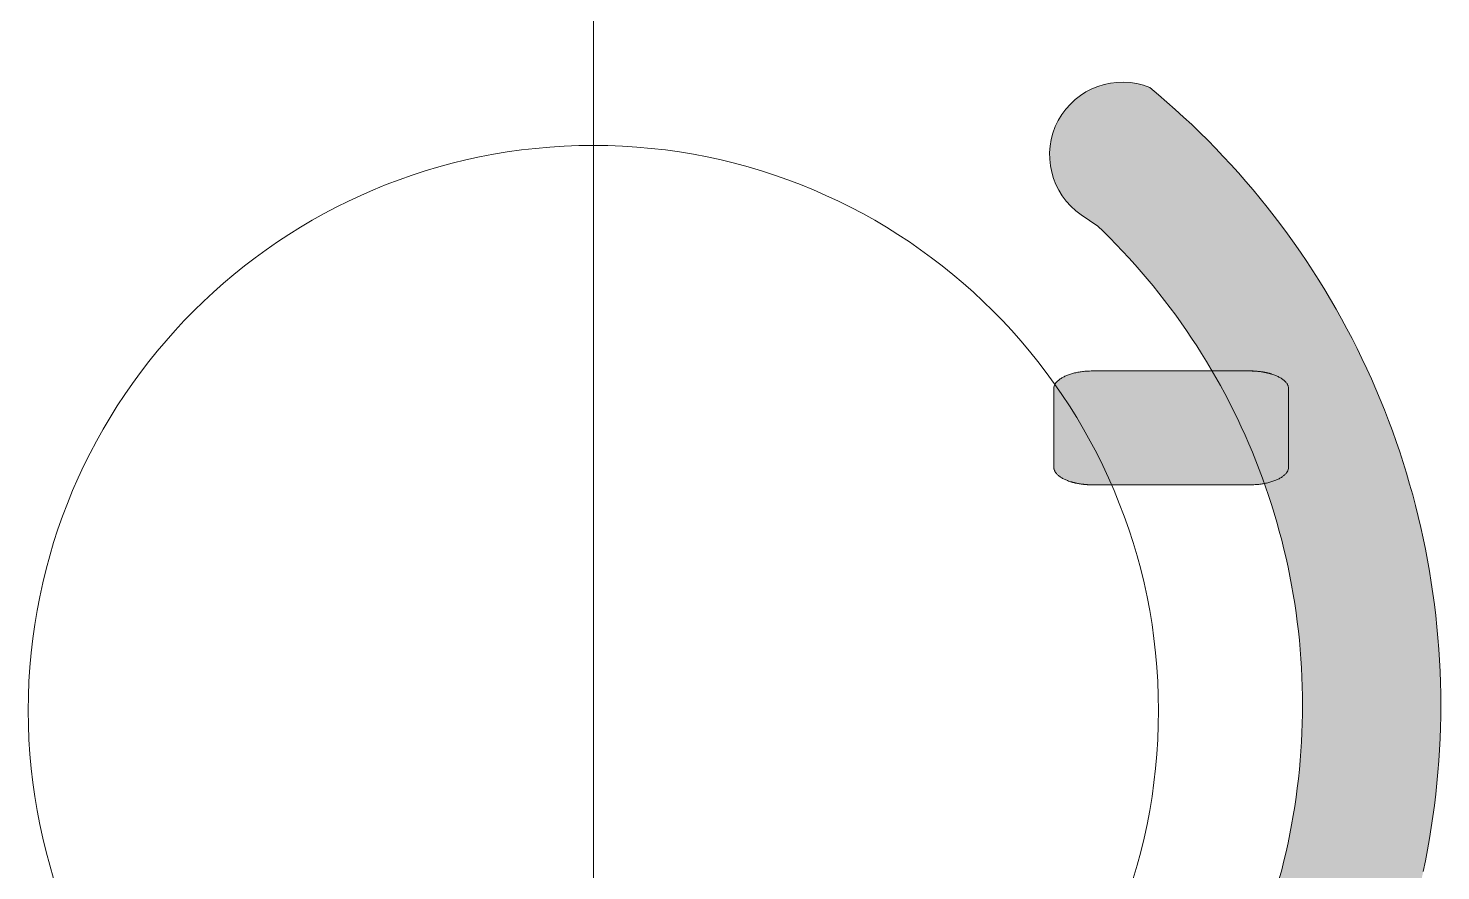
# Model space of a CAD drawing. Header units: metres. Extents: x 512 to 829, y -209 to 245.
# Drawn here: x 726.929 to 727.44, y -77.332 to -77.028 of the extents above; entities that cross this region are included whole.
import ezdxf

# ---------------------------------------------------------------- set-up
doc = ezdxf.new("R2010")
doc.units = ezdxf.units.M
doc.header["$LTSCALE"] = 0.508
doc.layers.add('None', color=7, linetype='Continuous', lineweight=5)

msp = doc.modelspace()

# ---------------------------------------------------------------- hatches: boundary and pattern name
at = {"layer": 'None', "linetype": 'Continuous', "lineweight": 0}
h = msp.add_hatch(color=253, dxfattribs=at)
edge = h.paths.add_edge_path()
edge.add_arc((727.3245898182173, -77.07331993848254), 0.0263100125701542, 151.7176080550718, 235.6582726372454, ccw=False)
edge.add_arc((727.3245866397265, -77.07332192253193), 0.02630815379662773, 67.76075311907522, 151.7105229499708, ccw=False)
edge.add_line((727.3345436158066, -77.04897079147963), (727.3376486158066, -77.05157179147963))
edge.add_line((727.3376486158066, -77.05157179147966), (727.3407176158066, -77.05421579147966))
edge.add_line((727.3407176158066, -77.05421579147969), (727.3437466158066, -77.05690079147969))
edge.add_line((727.3437466158067, -77.05690079147973), (727.3467326158067, -77.05962279147974))
edge.add_line((727.3467326158067, -77.05962279147968), (727.3496896158067, -77.06239279147968))
edge.add_line((727.3496896158067, -77.06239279147962), (727.3526066158067, -77.06520579147963))
edge.add_line((727.3526066158066, -77.06520579147968), (727.3554786158066, -77.06805279147969))
edge.add_line((727.3554786158066, -77.06805279147966), (727.3583156158066, -77.07094479147966))
edge.add_line((727.3583156158066, -77.07094479147963), (727.3611086158066, -77.07387379147963))
edge.add_line((727.3611086158066, -77.07387379147963), (727.3638566158066, -77.07683579147962))
edge.add_line((727.3638566158066, -77.07683579147965), (727.3665706158066, -77.07984479147966))
edge.add_line((727.3665706158067, -77.07984479147967), (727.3692426158067, -77.08289279147967))
edge.add_line((727.3692426158067, -77.08289279147971), (727.3718656158067, -77.0859687914797))
edge.add_line((727.3718656158067, -77.08596879147967), (727.3744476158066, -77.08908579147968))
edge.add_line((727.3744476158067, -77.08908579147965), (727.3769886158067, -77.09224079147967))
edge.add_line((727.3769886158067, -77.09224079147964), (727.3794856158066, -77.09543279147964))
edge.add_line((727.3794856158066, -77.09543279147965), (727.3819306158066, -77.09864979147966))
edge.add_line((727.3819306158067, -77.09864979147972), (727.3843366158067, -77.1019067914797))
edge.add_line((727.3843366158067, -77.10190679147968), (727.3866976158066, -77.10520079147969))
edge.add_line((727.3866976158067, -77.10520079147966), (727.3890126158067, -77.10852579147965))
edge.add_line((727.3890126158067, -77.10852579147968), (727.3912776158066, -77.11188179147968))
edge.add_line((727.3912776158066, -77.11188179147973), (727.3934946158066, -77.11526479147973))
edge.add_line((727.3934946158066, -77.11526479147972), (727.3956656158066, -77.1186807914797))
edge.add_line((727.3956656158067, -77.11868079147973), (727.3977866158067, -77.12212179147974))
edge.add_line((727.3977866158067, -77.12212179147969), (727.3998656158067, -77.12560479147967))
edge.add_line((727.3998656158067, -77.12560479147965), (727.4018896158067, -77.12910679147966))
edge.add_line((727.4018896158067, -77.12910679147967), (727.4038686158067, -77.13264079147967))
edge.add_line((727.4038686158067, -77.13264079147973), (727.4057976158067, -77.13620679147974))
edge.add_line((727.4057976158067, -77.13620679147971), (727.4076716158067, -77.1397867914797))
edge.add_line((727.4076716158066, -77.13978679147965), (727.4094966158067, -77.14339479147966))
edge.add_line((727.4094966158067, -77.14339479147964), (727.4112756158066, -77.14703679147962))
edge.add_line((727.4112756158066, -77.14703679147965), (727.4130016158066, -77.15070179147966))
edge.add_line((727.4130016158067, -77.15070179147972), (727.4146756158067, -77.15438579147973))
edge.add_line((727.4146756158067, -77.15438579147974), (727.4162956158067, -77.15809179147973))
edge.add_line((727.4162956158067, -77.1580917914797), (727.4178656158067, -77.1618197914797))
edge.add_line((727.4178656158067, -77.16181979147973), (727.4193876158067, -77.16558179147972))
edge.add_line((727.4193876158067, -77.16558179147967), (727.4208526158067, -77.16935679147966))
edge.add_line((727.4208526158067, -77.16935679147969), (727.4222636158066, -77.1731457914797))
edge.add_line((727.4222636158066, -77.17314579147967), (727.4236246158066, -77.17696279147967))
edge.add_line((727.4236246158067, -77.1769627914797), (727.4249316158067, -77.18079679147971))
edge.add_line((727.4249316158067, -77.18079679147968), (727.4261806158067, -77.18463979147967))
edge.add_line((727.4261806158066, -77.18463979147964), (727.4273816158067, -77.18851079147966))
edge.add_line((727.4273816158067, -77.18851079147964), (727.4285246158066, -77.19239479147964))
edge.add_line((727.4285246158066, -77.19239479147973), (727.4296146158066, -77.19629079147974))
edge.add_line((727.4296146158067, -77.19629079147967), (727.4306506158067, -77.20020979147967))
edge.add_line((727.4306506158067, -77.20020979147967), (727.4316296158067, -77.20413079147967))
edge.add_line((727.4316296158066, -77.20413079147966), (727.4325546158067, -77.20806979147966))
edge.add_line((727.4325546158067, -77.20806979147972), (727.4334266158066, -77.21202879147972))
edge.add_line((727.4334266158066, -77.21202879147972), (727.4342396158066, -77.2159877914797))
edge.add_line((727.4342396158066, -77.21598779147973), (727.4349996158066, -77.21996379147974))
edge.add_line((727.4349996158066, -77.2199637914797), (727.4357046158067, -77.22395779147969))
edge.add_line((727.4357046158067, -77.22395779147973), (727.4363516158066, -77.22794979147974))
edge.add_line((727.4363516158066, -77.22794979147966), (727.4369446158066, -77.23195679147966))
edge.add_line((727.4369446158066, -77.23195679147966), (727.4374796158066, -77.23596679147967))
edge.add_line((727.4374796158066, -77.23596679147965), (727.4379606158067, -77.23999079147964))
edge.add_line((727.4379606158067, -77.23999079147973), (727.4383836158066, -77.24401979147973))
edge.add_line((727.4383836158066, -77.24401979147967), (727.4387516158066, -77.24804879147968))
edge.add_line((727.4387516158067, -77.24804879147973), (727.4390616158067, -77.25208179147972))
edge.add_line((727.4390616158066, -77.25208179147967), (727.4393166158067, -77.25612679147966))
edge.add_line((727.4393166158067, -77.25612679147969), (727.4395136158066, -77.2601737914797))
edge.add_line((727.4395136158066, -77.2601737914797), (727.4396546158066, -77.26420779147969))
edge.add_line((727.4396546158067, -77.26420779147975), (727.4397406158067, -77.26825779147975))
edge.add_line((727.4397406158067, -77.26825779147964), (727.4397686158068, -77.27230879147963))
edge.add_line((727.4397686158067, -77.27230879147965), (727.4397406158066, -77.27635979147965))
edge.add_line((727.4397406158067, -77.27635979147965), (727.4396546158067, -77.28040879147964))
edge.add_line((727.4396546158067, -77.28040879147966), (727.4395136158067, -77.28444379147966))
edge.add_line((727.4395136158066, -77.2844437914797), (727.4393166158067, -77.28849079147969))
edge.add_line((727.4393166158067, -77.28849079147972), (727.4390616158066, -77.29253379147973))
edge.add_line((727.4390616158066, -77.29253379147974), (727.4387516158066, -77.29656879147974))
edge.add_line((727.4387516158067, -77.29656879147967), (727.4383836158067, -77.30059779147967))
edge.add_line((727.4383836158066, -77.30059779147973), (727.4379606158067, -77.30462379147973))
edge.add_line((727.4379606158067, -77.30462379147968), (727.4374806158066, -77.30864979147968))
edge.add_line((727.4374806158066, -77.30864979147964), (727.4369436158066, -77.31266379147965))
edge.add_line((727.4369436158066, -77.31266379147974), (727.4363526158066, -77.31665879147974))
edge.add_line((727.4363526158066, -77.31665879147965), (727.4357056158067, -77.32065579147965))
edge.add_line((727.4357056158067, -77.32065579147968), (727.4349996158066, -77.32465279147968))
edge.add_line((727.4349996158066, -77.3246527914797), (727.4342396158066, -77.32862979147973))
edge.add_line((727.4342396158066, -77.32862979147967), (727.4334256158066, -77.33258979147966))
edge.add_line((727.4334256158066, -77.33258979147968), (727.4325566158067, -77.33653879147968))
edge.add_line((727.4325566158067, -77.33653879147971), (727.4316306158066, -77.34048679147969))
edge.add_line((727.4316306158066, -77.34048679147963), (727.4306486158066, -77.34441579147963))
edge.add_line((727.4306486158067, -77.34441579147972), (727.4296146158067, -77.34832579147972))
edge.add_line((727.4296146158067, -77.34832579147974), (727.4285246158067, -77.35222179147974))
edge.add_line((727.4285246158066, -77.35222179147968), (727.4273816158067, -77.35610579147968))
edge.add_line((727.4273816158067, -77.35610579147965), (727.4261806158066, -77.35997679147965))
edge.add_line((727.4261806158066, -77.35997679147965), (727.4249316158066, -77.36381979147964))
edge.add_line((727.4249316158067, -77.36381979147973), (727.4236246158067, -77.36765379147974))
edge.add_line((727.4236246158067, -77.36765379147971), (727.4222656158067, -77.37146679147972))
edge.add_line((727.4222656158066, -77.37146679147975), (727.4208536158067, -77.37525979147973))
edge.add_line((727.4208536158067, -77.37525979147972), (727.4193856158066, -77.37903979147973))
edge.add_line((727.4193856158066, -77.37903979147973), (727.4178686158066, -77.38278879147974))
edge.add_line((727.4178686158067, -77.3827887914797), (727.4163006158067, -77.3865147914797))
edge.add_line((727.4163006158067, -77.38651479147973), (727.4146776158067, -77.39022679147973))
edge.add_line((727.4146776158067, -77.39022679147968), (727.4130036158067, -77.39391079147967))
edge.add_line((727.4130036158067, -77.3939107914797), (727.4112776158067, -77.39757579147971))
edge.add_line((727.4112776158066, -77.39757579147965), (727.4094976158066, -77.40121879147965))
edge.add_line((727.4094976158067, -77.40121879147966), (727.4076756158067, -77.40482279147967))
edge.add_line((727.4076756158066, -77.40482279147966), (727.4057956158066, -77.40841479147966))
edge.add_line((727.4057956158067, -77.40841479147969), (727.4038636158067, -77.41198279147969))
edge.add_line((727.4038636158067, -77.41198279147966), (727.4018896158067, -77.41550879147965))
edge.add_line((727.4018896158067, -77.41550879147974), (727.3998686158067, -77.41900479147975))
edge.add_line((727.3998686158067, -77.41900479147967), (727.3977906158067, -77.42248779147965))
edge.add_line((727.3977906158067, -77.42248779147974), (727.3956666158067, -77.42593479147973))
edge.add_line((727.3956666158067, -77.42593479147968), (727.3934956158067, -77.42935079147968))
edge.add_line((727.3934956158066, -77.42935079147969), (727.3912756158066, -77.4327387914797))
edge.add_line((727.3912756158066, -77.43273879147966), (727.3890096158067, -77.43609379147966))
edge.add_line((727.3890096158067, -77.43609379147972), (727.3866986158067, -77.43941279147973))
edge.add_line((727.3866986158067, -77.43941279147964), (727.3843416158068, -77.44270179147964))
edge.add_line((727.3843416158066, -77.44270179147964), (727.3819366158067, -77.44595879147965))
edge.add_line((727.3819366158067, -77.44595879147971), (727.3794886158067, -77.44917979147971))
edge.add_line((727.3794886158066, -77.44917979147965), (727.3769886158066, -77.45237579147965))
edge.add_line((727.3769886158067, -77.45237579147965), (727.3744516158067, -77.45552479147965))
edge.add_line((727.3744516158067, -77.45552479147966), (727.3718726158068, -77.45863879147966))
edge.add_line((727.3718726158066, -77.45863879147964), (727.3692426158067, -77.46172379147964))
edge.add_line((727.3692426158067, -77.4617237914797), (727.3665746158067, -77.46476679147969))
edge.add_line((727.3665746158067, -77.46476679147963), (727.3638636158067, -77.46777179147963))
edge.add_line((727.3638636158066, -77.46777179147966), (727.3611106158066, -77.47073979147966))
edge.add_line((727.3611106158066, -77.47073979147967), (727.3583166158066, -77.47366979147968))
edge.add_line((727.3583166158066, -77.47366979147967), (727.3554796158066, -77.47656179147965))
edge.add_line((727.3554796158066, -77.47656179147964), (727.3526076158066, -77.47940879147964))
edge.add_line((727.3526076158066, -77.47940879147973), (727.3496906158066, -77.48222179147973))
edge.add_line((727.3496906158067, -77.48222179147967), (727.3467336158067, -77.48499179147967))
edge.add_line((727.3467336158067, -77.48499179147973), (727.3437516158067, -77.48771079147973))
edge.add_line((727.3437516158067, -77.48771079147969), (727.3407196158067, -77.49039879147968))
edge.add_line((727.3407196158066, -77.49039879147972), (727.3376476158066, -77.49304479147972))
edge.add_line((727.3376476158066, -77.49304479147975), (727.3345496158066, -77.49563979147975))
edge.add_arc((727.3245922515816, -77.47128974235284), 0.02630729926823622, -151.71219724950163, -67.75907881953901, ccw=False)
edge.add_arc((727.3245924662817, -77.47128982811046), 0.02630744768851981, 124.33670262321169, 208.2874166844701, ccw=False)
edge.add_line((727.3097536158067, -77.4495667914797), (727.3157246158067, -77.44618479147971))
edge.add_line((727.3157246158066, -77.44618479147971), (727.3150106158066, -77.44619679147971))
edge.add_line((727.3150106158066, -77.44619679147968), (727.3152436158066, -77.44597879147966))
edge.add_line((727.3152436158067, -77.44597879147966), (727.3176516158067, -77.44365679147967))
edge.add_line((727.3176516158067, -77.44365679147973), (727.3200306158067, -77.44129779147973))
edge.add_line((727.3200306158067, -77.44129779147966), (727.3223756158067, -77.43890779147966))
edge.add_line((727.3223756158067, -77.43890779147966), (727.3246876158066, -77.43648379147967))
edge.add_line((727.3246876158066, -77.43648379147965), (727.3269706158067, -77.43402279147965))
edge.add_line((727.3269706158067, -77.43402279147972), (727.3292126158067, -77.43153779147971))
edge.add_line((727.3292126158067, -77.43153779147974), (727.3314176158067, -77.42902179147974))
edge.add_line((727.3314176158067, -77.42902179147973), (727.3335916158067, -77.42647179147973))
edge.add_line((727.3335916158067, -77.42647179147968), (727.3357276158066, -77.42389279147969))
edge.add_line((727.3357276158067, -77.42389279147972), (727.3378276158068, -77.42128679147972))
edge.add_line((727.3378276158066, -77.4212867914797), (727.3398916158067, -77.41864779147971))
edge.add_line((727.3398916158067, -77.41864779147966), (727.3419196158067, -77.41597979147966))
edge.add_line((727.3419196158067, -77.41597979147969), (727.3439076158066, -77.41328779147969))
edge.add_line((727.3439076158066, -77.41328779147966), (727.3458596158066, -77.41056379147966))
edge.add_line((727.3458596158067, -77.41056379147972), (727.3477736158068, -77.40781379147973))
edge.add_line((727.3477736158067, -77.40781379147973), (727.3496456158067, -77.40504279147972))
edge.add_line((727.3496456158067, -77.40504279147967), (727.3514836158067, -77.40223779147968))
edge.add_line((727.3514836158066, -77.4022377914797), (727.3532816158066, -77.39940879147971))
edge.add_line((727.3532816158066, -77.39940879147969), (727.3550356158066, -77.39656279147968))
edge.add_line((727.3550356158066, -77.39656279147971), (727.3567536158066, -77.39368279147972))
edge.add_line((727.3567536158066, -77.3936827914797), (727.3584296158066, -77.3907827914797))
edge.add_line((727.3584296158067, -77.39078279147964), (727.3600636158067, -77.38786479147963))
edge.add_line((727.3600636158067, -77.38786479147973), (727.3616596158066, -77.38491679147974))
edge.add_line((727.3616596158067, -77.38491679147967), (727.3632126158068, -77.38194979147966))
edge.add_line((727.3632126158067, -77.38194979147966), (727.3647226158066, -77.37896379147965))
edge.add_line((727.3647226158066, -77.37896379147969), (727.3661956158066, -77.3759477914797))
edge.add_line((727.3661956158066, -77.37594779147969), (727.3676236158067, -77.37291579147968))
edge.add_line((727.3676236158067, -77.37291579147973), (727.3690086158067, -77.36986779147973))
edge.add_line((727.3690086158067, -77.36986779147969), (727.3703496158067, -77.36680179147969))
edge.add_line((727.3703496158066, -77.3668017914797), (727.3716486158066, -77.3637137914797))
edge.add_line((727.3716486158066, -77.36371379147965), (727.3729046158066, -77.36061079147967))
edge.add_line((727.3729046158066, -77.36061079147964), (727.3741176158067, -77.35748679147963))
edge.add_line((727.3741176158067, -77.35748679147969), (727.3752846158067, -77.35435079147969))
edge.add_line((727.3752846158067, -77.35435079147965), (727.3764106158067, -77.35119279147965))
edge.add_line((727.3764106158067, -77.35119279147966), (727.3774906158067, -77.34802479147966))
edge.add_line((727.3774906158067, -77.3480247914797), (727.3785256158067, -77.34484079147971))
edge.add_line((727.3785256158067, -77.34484079147967), (727.3795186158067, -77.34163879147967))
edge.add_line((727.3795186158067, -77.34163879147968), (727.3804636158067, -77.33842779147969))
edge.add_line((727.3804636158067, -77.33842779147972), (727.3813676158067, -77.33519779147971))
edge.add_line((727.3813676158067, -77.33519779147969), (727.3822236158067, -77.33196179147969))
edge.add_line((727.3822236158067, -77.33196179147967), (727.3830346158067, -77.32871579147968))
edge.add_line((727.3830346158067, -77.32871579147968), (727.3837986158067, -77.32545679147967))
edge.add_line((727.3837986158067, -77.32545679147972), (727.3845196158067, -77.32218279147973))
edge.add_line((727.3845196158067, -77.32218279147969), (727.3851936158067, -77.31890279147967))
edge.add_line((727.3851936158067, -77.31890279147967), (727.3858226158067, -77.31561179147968))
edge.add_line((727.3858226158067, -77.31561179147968), (727.3864056158067, -77.31231179147969))
edge.add_line((727.3864056158067, -77.31231179147971), (727.3869406158067, -77.30900479147974))
edge.add_line((727.3869406158067, -77.30900479147965), (727.3874316158067, -77.30568979147965))
edge.add_line((727.3874316158067, -77.30568979147972), (727.3878746158067, -77.30237479147972))
edge.add_line((727.3878746158067, -77.30237479147968), (727.3882706158067, -77.29905179147968))
edge.add_line((727.3882706158067, -77.29905179147966), (727.3886216158068, -77.29571079147965))
edge.add_line((727.3886216158066, -77.29571079147968), (727.3889266158067, -77.29237979147969))
edge.add_line((727.3889266158067, -77.29237979147968), (727.3891826158067, -77.28904479147967))
edge.add_line((727.3891826158067, -77.28904479147968), (727.3893936158067, -77.28570179147968))
edge.add_line((727.3893936158066, -77.28570179147971), (727.3895556158067, -77.28235479147972))
edge.add_line((727.3895556158067, -77.28235479147975), (727.3896736158067, -77.27900479147976))
edge.add_line((727.3896736158067, -77.27900479147968), (727.3897446158068, -77.27565579147968))
edge.add_line((727.3897446158066, -77.27565579147972), (727.3897676158067, -77.27230879147972))
edge.add_line((727.3897676158067, -77.27230879147965), (727.3897446158066, -77.26896179147965))
edge.add_line((727.3897446158066, -77.26896179147968), (727.3896736158066, -77.26561179147967))
edge.add_line((727.3896736158067, -77.26561179147973), (727.3895556158067, -77.26226279147973))
edge.add_line((727.3895556158067, -77.26226279147966), (727.3893936158066, -77.25891579147967))
edge.add_line((727.3893936158066, -77.2589157914797), (727.3891826158066, -77.2555707914797))
edge.add_line((727.3891826158067, -77.25557079147973), (727.3889266158067, -77.25223879147973))
edge.add_line((727.3889266158067, -77.25223879147973), (727.3886216158066, -77.24890479147973))
edge.add_line((727.3886216158066, -77.24890479147973), (727.3882716158066, -77.24556879147971))
edge.add_line((727.3882716158066, -77.24556879147974), (727.3878736158066, -77.24224079147974))
edge.add_line((727.3878736158067, -77.24224079147973), (727.3874306158067, -77.23892279147972))
edge.add_line((727.3874306158067, -77.2389227914797), (727.3869406158067, -77.23560979147969))
edge.add_line((727.3869406158067, -77.23560979147965), (727.3864046158067, -77.23230379147967))
edge.add_line((727.3864046158067, -77.2323037914797), (727.3858226158067, -77.22900379147967))
edge.add_line((727.3858226158067, -77.22900379147973), (727.3851926158067, -77.22571079147974))
edge.add_line((727.3851926158067, -77.22571079147974), (727.3845206158067, -77.22243579147974))
edge.add_line((727.3845206158067, -77.22243579147971), (727.3837996158067, -77.21916279147973))
edge.add_line((727.3837996158067, -77.21916279147968), (727.3830336158067, -77.21590279147966))
edge.add_line((727.3830336158067, -77.21590279147972), (727.3822236158067, -77.21265579147972))
edge.add_line((727.3822236158067, -77.21265579147973), (727.3813666158067, -77.20941679147973))
edge.add_line((727.3813666158067, -77.20941679147973), (727.3804636158067, -77.20618879147972))
edge.add_line((727.3804636158067, -77.20618879147969), (727.3795186158067, -77.20297779147971))
edge.add_line((727.3795186158067, -77.20297779147973), (727.3785256158067, -77.19977579147971))
edge.add_line((727.3785256158067, -77.19977579147962), (727.3774906158067, -77.19659179147965))
edge.add_line((727.3774906158067, -77.1965917914797), (727.3764116158067, -77.1934267914797))
edge.add_line((727.3764116158067, -77.19342679147974), (727.3752856158067, -77.19026779147974))
edge.add_line((727.3752856158067, -77.19026779147964), (727.3741156158067, -77.18712679147964))
edge.add_line((727.3741156158067, -77.18712679147973), (727.3729036158066, -77.18400379147971))
edge.add_line((727.3729036158066, -77.18400379147965), (727.3716476158066, -77.18089979147966))
edge.add_line((727.3716476158066, -77.18089979147965), (727.3703466158066, -77.17780879147965))
edge.add_line((727.3703466158066, -77.17780879147972), (727.3690056158066, -77.17474279147972))
edge.add_line((727.3690056158067, -77.17474279147973), (727.3676216158067, -77.17169679147973))
edge.add_line((727.3676216158067, -77.17169679147969), (727.3661926158067, -77.16866179147968))
edge.add_line((727.3661926158067, -77.16866179147962), (727.3647226158066, -77.16565279147963))
edge.add_line((727.3647226158066, -77.16565279147972), (727.3632116158066, -77.16266579147972))
edge.add_line((727.3632116158067, -77.16266579147964), (727.3616576158066, -77.15969679147963))
edge.add_line((727.3616576158066, -77.15969679147963), (727.3600646158067, -77.15675179147964))
edge.add_line((727.3600646158067, -77.15675179147968), (727.3584296158067, -77.15383279147967))
edge.add_line((727.3584296158067, -77.15383279147966), (727.3567516158067, -77.15092879147966))
edge.add_line((727.3567516158066, -77.15092879147971), (727.3550356158066, -77.14805479147972))
edge.add_line((727.3550356158066, -77.1480547914797), (727.3532826158066, -77.14520979147969))
edge.add_line((727.3532826158066, -77.14520979147972), (727.3514836158066, -77.1423787914797))
edge.add_line((727.3514836158066, -77.1423787914797), (727.3496436158066, -77.1395717914797))
edge.add_line((727.3496436158067, -77.13957179147963), (727.3477716158067, -77.13679779147964))
edge.add_line((727.3477716158067, -77.1367977914797), (727.3458596158067, -77.1340507914797))
edge.add_line((727.3458596158067, -77.1340507914797), (727.3439066158068, -77.1313267914797))
edge.add_line((727.3439066158066, -77.13132679147964), (727.3419166158067, -77.12863279147965))
edge.add_line((727.3419166158067, -77.12863279147973), (727.3398886158067, -77.12596479147973))
edge.add_line((727.3398886158067, -77.12596479147965), (727.3378256158067, -77.12332679147964))
edge.add_line((727.3378256158067, -77.12332679147971), (727.3357226158066, -77.12071679147971))
edge.add_line((727.3357226158066, -77.12071679147971), (727.3335886158067, -77.1181397914797))
edge.add_line((727.3335886158067, -77.11813979147973), (727.3314186158067, -77.11559579147973))
edge.add_line((727.3314186158067, -77.11559579147968), (727.3292056158067, -77.11307079147969))
edge.add_line((727.3292056158067, -77.11307079147969), (727.3269636158067, -77.11058479147968))
edge.add_line((727.3269636158067, -77.11058479147971), (727.3246866158066, -77.10813079147971))
edge.add_line((727.3246866158066, -77.10813079147965), (727.3223746158067, -77.10570679147966))
edge.add_line((727.3223746158067, -77.10570679147975), (727.3200296158067, -77.10331679147976))
edge.add_line((727.3200296158067, -77.10331679147964), (727.3176506158067, -77.10095779147963))
edge.add_line((727.3176506158067, -77.10095779147969), (727.3156956158067, -77.0990727914797))
edge.add_line((727.3156956158067, -77.09907279147967), (727.3097476158067, -77.09504379147967))
edge.add_line((727.3097476158067, -77.09504379147972), (727.3097476158067, -77.09504379147972))
for color, points in [(9, [(727.3353446158067, -77.05964079147964), (727.3368328970566, -77.06150114304216), (727.3382977408066, -77.06333219772966), (727.3397391470567, -77.06513395554214), (727.3411571158067, -77.0669064164797), (727.3425516470567, -77.06864958054223), (727.3439227408066, -77.07036344772973), (727.3452703970567, -77.07204801804221), (727.3465946158067, -77.07370329147966), (727.3478953970566, -77.0753292680422), (727.3491727408067, -77.0769259477297), (727.3504266470567, -77.07849333054219), (727.3516571158067, -77.08003141647964), (727.3528641470566, -77.08154020554218), (727.3540477408067, -77.0830196977297), (727.3552078970566, -77.08446989304218), (727.3563446158066, -77.08589079147964), (727.3574578970566, -77.08728239304219), (727.3585477408067, -77.0886446977297), (727.3596141470566, -77.0899777055422), (727.3606571158067, -77.09128141647966), (727.3616766470567, -77.09255583054221), (727.3626727408067, -77.09380094772973), (727.3636453970566, -77.09501676804223), (727.3645946158067, -77.0962032914797), (727.3655203970567, -77.09736051804214), (727.3664227408067, -77.09848844772966), (727.3673016470567, -77.09958708054216), (727.3681571158066, -77.10065641647964), (727.3689891470567, -77.1016964555422), (727.3697977408067, -77.10270719772973), (727.3705828970567, -77.10368864304223), (727.3713446158067, -77.10464079147971), (727.3720828970567, -77.10556364304216), (727.3727977408066, -77.1064571977297), (727.3734891470567, -77.1073214555422), (727.3741571158066, -77.10815641647969), (727.3748016470566, -77.10896208054214), (727.3754227408067, -77.10973844772968), (727.3760203970567, -77.1104855180422), (727.3765946158067, -77.11120329147968), (727.3771453970567, -77.11189176804214), (727.3776727408067, -77.11255094772969), (727.3781766470566, -77.1131808305422), (727.3786571158066, -77.1137814164797), (727.3791141470567, -77.11435270554216), (727.3795477408066, -77.11489469772971), (727.3799578970567, -77.11540739304223), (727.3803446158066, -77.11589079147973), (727.3807078970567, -77.1163448930422), (727.3810477408067, -77.11676969772964), (727.3813641470566, -77.11716520554216), (727.3816571158067, -77.11753141647966), (727.3819266470566, -77.11786833054214), (727.3821727408067, -77.1181759477297), (727.3823953970567, -77.11845426804223), (727.3825946158066, -77.11870329147973), (727.3827703970567, -77.11892301804221), (727.3829227408066, -77.11911344772966), (727.3830516470566, -77.1192745805422), (727.3831571158066, -77.1194064164797), (727.3832391470567, -77.11950895554219), (727.3832977408067, -77.11958219772964), (727.3833328970567, -77.11962614304218), (727.3833446158067, -77.1196407914797), (727.3833494986192, -77.11965275437035), (727.3833641470567, -77.1196886430422), (727.3833885611192, -77.11974845749535), (727.3834227408066, -77.11983219772969), (727.3834666861192, -77.11993986374534), (727.3835203970567, -77.12007145554219), (727.3835838736192, -77.12022697312034), (727.3836571158067, -77.12040641647968), (727.3837401236192, -77.12060978562033), (727.3838328970567, -77.12083708054217), (727.3839354361191, -77.12108830124532), (727.3840477408066, -77.12136344772966), (727.3841698111191, -77.12166251999531), (727.3843016470566, -77.12198551804215), (727.3844432486192, -77.1223324418703), (727.3845946158067, -77.12270329147964), (727.3847557486192, -77.12309806687028), (727.3849266470567, -77.12351676804224), (727.3851073111192, -77.12395939499527), (727.3852977408067, -77.12442594772972), (727.3854979361191, -77.12491642624536), (727.3857078970567, -77.1254308305422), (727.3859276236192, -77.12596916062034), (727.3861571158067, -77.12653141647968), (727.3863963736192, -77.12711759812032), (727.3866453970567, -77.12772770554216), (727.3869041861192, -77.1283617387453), (727.3871727408067, -77.12901969772963), (727.3874510611191, -77.12970158249527), (727.3877391470567, -77.13040739304222), (727.3880369986192, -77.13113712937036), (727.3883446158067, -77.13189079147969), (727.3886619986192, -77.13266837937033), (727.3889891470567, -77.13346989304216), (727.3893260611192, -77.1342953324953), (727.3896727408066, -77.13514469772974), (727.3900291861191, -77.13601798874527), (727.3903953970566, -77.13691520554221), (727.3907713736191, -77.13783634812035), (727.3911571158067, -77.13878141647967), (727.3915526236192, -77.13975041062031), (727.3919578970567, -77.14074333054214), (727.3923729361192, -77.14176017624527), (727.3927977408067, -77.14280094772971), (727.3932323111192, -77.14386564499534), (727.3936766470566, -77.14495426804217), (727.3941307486192, -77.1460668168703), (727.3945946158067, -77.14720329147974), (727.3950682486192, -77.14836369187026), (727.3955516470567, -77.1495480180422), (727.3960448111192, -77.15075626999533), (727.3965477408067, -77.15198844772965), (727.3970604361192, -77.15324455124528), (727.3975828970566, -77.15452458054222), (727.3981151236192, -77.15582853562034), (727.3986571158067, -77.15715641647967), (727.3992088736192, -77.1585082231203), (727.3997703970567, -77.15988395554223), (727.4003416861192, -77.16128361374535), (727.4009227408067, -77.16270719772967), (727.4015135611191, -77.1641547074953), (727.4021141470566, -77.16562614304223), (727.4027244986191, -77.16712150437036), (727.4033446158066, -77.16864079147967), (727.403966734459, -77.17016724643577), (727.404583090416, -77.17168411130388), (727.4051936836778, -77.17319138608423), (727.4057985142442, -77.1746890707766), (727.4063975821152, -77.17617716538109), (727.406990887291, -77.17765566989772), (727.4075784297715, -77.17912458432636), (727.4081602095566, -77.18058390866724), (727.4087362266465, -77.18203364292015), (727.4093064810411, -77.18347378708518), (727.4098709727402, -77.18490434116234), (727.4104297017442, -77.18632530515151), (727.4109826680527, -77.18773667905293), (727.4115298716661, -77.18913846286637), (727.412071312584, -77.19053065659205), (727.4126069908067, -77.19191326022974), (727.413136906334, -77.19328627377945), (727.4136610591661, -77.1946496972414), (727.4141794493028, -77.19600353061549), (727.4146920767441, -77.19734777390158), (727.4151989414903, -77.19868242709981), (727.415700043541, -77.20000749021017), (727.4161953828965, -77.20132296323266), (727.4166849595566, -77.20262884616716), (727.4171687735216, -77.2039251390139), (727.4176468247911, -77.20521184177267), (727.4181191133653, -77.20648895444356), (727.4185856392442, -77.20775647702658), (727.4190464024277, -77.20901440952173), (727.419501402916, -77.2102627519289), (727.419950640709, -77.2115015042483), (727.4203941158066, -77.21273066647973), (727.420831828209, -77.21395023862328), (727.421263777916, -77.21516022067897), (727.4216899649277, -77.21636061264667), (727.4221103892442, -77.21755141452661), (727.4225250508653, -77.21873262631857), (727.4229339497911, -77.21990424802266), (727.4233370860215, -77.22106627963888), (727.4237344595567, -77.22221872116722), (727.4241260703965, -77.22336157260759), (727.424511918541, -77.2244948339602), (727.4248920039903, -77.22561850522482), (727.4252663267441, -77.22673258640157), (727.4256348868028, -77.22783707749045), (727.4259976841661, -77.22893197849146), (727.426354718834, -77.23001728940449), (727.4267059908067, -77.23109301022964), (727.427051500084, -77.23215914096704), (727.427391246666, -77.23321568161646), (727.4277252305527, -77.23426263217789), (727.4280534517442, -77.23529999265156), (727.4283759102402, -77.23632776303737), (727.4286926060411, -77.23734594333519), (727.4290035391465, -77.23835453354513), (727.4293087095567, -77.23935353366721), (727.4296081172715, -77.24034294370142), (727.429901762291, -77.24132276364764), (727.4301896446152, -77.24229299350611), (727.4304717642442, -77.2432536332766), (727.4307481211778, -77.24420468295921), (727.431018715416, -77.24514614255395), (727.431283546959, -77.2460780120607), (727.4315426158066, -77.24700029147971), (727.4317923445665, -77.24790960727557), (727.4320291558457, -77.24880258591327), (727.4322530496446, -77.24967922739279), (727.4324640259629, -77.25053953171403), (727.4326620848008, -77.2513834988772), (727.4328472261582, -77.2522111288821), (727.4330194500352, -77.2530224217287), (727.4331787564316, -77.25381737741725), (727.4333251453477, -77.25459599594751), (727.4334586167832, -77.25535827731949), (727.4335791707383, -77.2561042215334), (727.4336868072129, -77.25683382858904), (727.4337815262071, -77.2575470984865), (727.4338633277207, -77.25824403122579), (727.4339322117539, -77.2589246268069), (727.4339881783067, -77.25958888522973), (727.4340312273789, -77.26023680649439), (727.4340613589708, -77.26086839060076), (727.434078573082, -77.26148363754908), (727.4340828697129, -77.2620825473391), (727.4340742488633, -77.26266511997096), (727.4340527105333, -77.26323135544453), (727.4340182547227, -77.26378125375993), (727.4339708814317, -77.26431481491716), (727.4339105906602, -77.26483203891621), (727.4338373824082, -77.2653329257571), (727.4337512566758, -77.26581747543969), (727.4336522134629, -77.26628568796411), (727.4335402527696, -77.26673756333025), (727.4334153745957, -77.26717310153833), (727.4332775789414, -77.26759230258813), (727.4331268658067, -77.26799516647975), (727.4329632351914, -77.26838169321309), (727.4327866870957, -77.26875188278825), (727.4325972215196, -77.26910573520524), (727.4323948384629, -77.26944325046406), (727.4321795379258, -77.26976442856471), (727.4319513199082, -77.27006926950708), (727.4317101844102, -77.27035777329127), (727.4314561314317, -77.27062993991717), (727.4311891609727, -77.27088576938502), (727.4309092730332, -77.27112526169458), (727.4306164676133, -77.27134841684585), (727.4303107447129, -77.27155523483907), (727.4299921043321, -77.271745715674), (727.4296605464707, -77.27191985935076), (727.4293160711289, -77.27207766586935), (727.4289586783067, -77.27221913522965), (727.428588368004, -77.27234426743189), (727.4282051402207, -77.27245306247573), (727.4278089949571, -77.27254552036152), (727.4273999322129, -77.27262164108902), (727.4269779519883, -77.27268142465846), (727.4265430542832, -77.2727248710695), (727.4260952390977, -77.27275198032248), (727.4256345064317, -77.27276275241718), (727.4251608562852, -77.2727571873537), (727.4246742886583, -77.27273528513206), (727.4241748035508, -77.27269704575212), (727.4236624009629, -77.27264246921402), (727.4231370808945, -77.27257155551774), (727.4225988433458, -77.2724843046633), (727.4220476883164, -77.27238071665056), (727.4214836158067, -77.27226079147965), (727.4209175418321, -77.27212867185074), (727.4203603824083, -77.27198850046409), (727.4198121375352, -77.27184027731948), (727.4192728072129, -77.27168400241715), (727.4187423914415, -77.27151967575708), (727.4182208902207, -77.27134729733905), (727.4177083035509, -77.27116686716329), (727.4172046314317, -77.27097838522968), (727.4167098738633, -77.27078185153835), (727.4162240308457, -77.27057726608905), (727.415747102379, -77.27036462888202), (727.415279088463, -77.27014393991715), (727.4148199890977, -77.26991519919454), (727.4143698042832, -77.26967840671409), (727.4139285340195, -77.2694335624758), (727.4134961783067, -77.26918066647966), (727.4130727371446, -77.26891971872578), (727.4126582105332, -77.26865071921407), (727.4122525984727, -77.2683736679445), (727.4118559009629, -77.2680885649172), (727.4114681180039, -77.26779541013207), (727.4110892495958, -77.26749420358908), (727.4107192957383, -77.26718494528825), (727.4103582564317, -77.26686763522969), (727.4100061316758, -77.26654227341328), (727.4096629214707, -77.26620885983903), (727.4093286258164, -77.26586739450704), (727.409003244713, -77.26551787741721), (727.4086867781601, -77.26516030856953), (727.4083792261582, -77.26479468796413), (727.4080805887071, -77.26442101560076), (727.4077908658066, -77.26403929147966), (727.4075100574571, -77.26364951560083), (727.4072381636582, -77.26325168796404), (727.4069751844102, -77.26284580856952), (727.4067211197129, -77.26243187741716), (727.4064759695664, -77.26200989450706), (727.4062397339708, -77.26157985983912), (727.4060124129257, -77.26114177341333), (727.4057940064316, -77.2606956352297), (727.4055845144883, -77.26024144528833), (727.4053839370957, -77.25977920358912), (727.405192274254, -77.25930891013206), (727.4050095259629, -77.25883056491716), (727.4048356922227, -77.25834416794453), (727.4046707730332, -77.25784971921405), (727.4045147683945, -77.25734721872584), (727.4043676783067, -77.25683666647967), (727.4042295027696, -77.25631806247577), (727.4041002417832, -77.25579140671402), (727.4039798953477, -77.25525669919455), (727.4038684634629, -77.25471393991722), (727.4037659461289, -77.25416312888206), (727.4036723433458, -77.25360426608904), (727.4035876551133, -77.2530373515383), (727.4035118814317, -77.2524623852297), (727.4034450223008, -77.25187936716327), (727.4033870777207, -77.2512882973391), (727.4033380476915, -77.25068917575709), (727.4032979322129, -77.25008200241723), (727.4032667312852, -77.24946677731953), (727.4032444449082, -77.24884350046409), (727.403231073082, -77.24821217185081), (727.4032266158067, -77.24757279147968), (727.3837996158067, -77.17564079147974), (727.3634416158067, -77.13239079147968), (727.3220186158067, -77.09096679147967), (727.3216319952012, -77.09056930026873), (727.3212642583848, -77.09016888913595), (727.3209154053575, -77.08976555808124), (727.3205854361191, -77.0893593071047), (727.3202743506699, -77.08895013620622), (727.3199821490098, -77.08853804538592), (727.3197088311387, -77.08812303464379), (727.3194543970567, -77.08770510397972), (727.3192188467638, -77.0872842533937), (727.3190021802598, -77.08686048288598), (727.3188043975449, -77.0864337924562), (727.3186254986192, -77.08600418210472), (727.3184654834824, -77.08557165183129), (727.3183243521348, -77.08513620163592), (727.3182021045762, -77.08469783151872), (727.3180987408067, -77.0842565414797), (727.3180142608262, -77.08381233151874), (727.3179486646347, -77.08336520163596), (727.3179019522324, -77.08291515183123), (727.3178741236192, -77.08246218210468), (727.3178651787949, -77.0820062924563), (727.3178751177597, -77.08154748288598), (727.3179039405137, -77.08108575339372), (727.3179516470567, -77.08062110397964), (727.3180182373887, -77.08015353464373), (727.3181037115098, -77.07968304538599), (727.3182080694199, -77.0792096362062), (727.3183313111192, -77.0787333071047), (727.3184734366074, -77.07825405808126), (727.3186344458848, -77.07777188913599), (727.3188143389511, -77.07728680026878), (727.3190131158067, -77.07679879147963), (727.3192307764511, -77.07630786276877), (727.3194673208848, -77.07581401413597), (727.3197227491074, -77.07531724558123), (727.3199970611191, -77.07481755710467), (727.32029025692, -77.07431494870627), (727.3206023365098, -77.07380942038594), (727.3209332998887, -77.07330097214378), (727.3212831470566, -77.07278960397969), (727.3216518780137, -77.07227531589376), (727.3220394927598, -77.0717581078859), (727.3224459912949, -77.07123797995621), (727.3228713736191, -77.07071493210469), (727.3233156397324, -77.07018896433124), (727.3237787896348, -77.06966007663596), (727.3242608233262, -77.06912826901873), (727.3247617408067, -77.06859354147969), (727.3252815420763, -77.0680558940187), (727.3258202271348, -77.06751532663588), (727.3263777959825, -77.06697183933125), (727.3269542486191, -77.06642543210467), (727.327549585045, -77.06587610495626), (727.3281638052598, -77.06532385788591), (727.3287969092637, -77.06476869089374), (727.3294488970566, -77.06421060397963), (727.3301197686387, -77.0636495971437), (727.3308095240097, -77.06308567038593), (727.3315181631699, -77.06251882370623), (727.3322456861192, -77.0619490571047), (727.3329920928575, -77.06137637058123), (727.3337573833848, -77.06080076413593), (727.3345415577012, -77.0602222377687)]), (8, [(727.3137546408287, -77.19266532159452), (727.3134110636295, -77.19266336391604), (727.3130676933881, -77.19265749205988), (727.3127247369383, -77.19264770956295), (727.3123824008642, -77.19263402231786), (727.312040891376, -77.19261643856942), (727.3117004141864, -77.19259496890925), (727.3113611743861, -77.19256962627003), (727.3110233763206, -77.19254042591717), (727.3106872234665, -77.19250738543974), (727.3103529183101, -77.19247052474032), (727.3100206622241, -77.19242986602217), (727.3096906553471, -77.19238543377674), (727.3093630964631, -77.1923372547684), (727.3090381828813, -77.19228535801824), (727.3087161103173, -77.19222977478694), (727.3083970727756, -77.19217053855584), (727.3080812624327, -77.19210768500659), (727.3077688695207, -77.19204125199985), (727.3074600822135, -77.19197127955226), (727.3071550865131, -77.19189780981276), (727.3068540661376, -77.19182088703667), (727.3065572024101, -77.19174055755946), (727.3062646741504, -77.19165686976862), (727.3059766575665, -77.1915698740745), (727.3056933261489, -77.19147962288002), (727.3054148505659, -77.1913861705491), (727.3051413985606, -77.19128957337409), (727.3048731348505, -77.19118988954142), (727.3046102210274, -77.19108717909683), (727.3043528154609, -77.19098150390937), (727.3041010732024, -77.19087292763368), (727.3038551458922, -77.1907615156722), (727.3036151816674, -77.19064733513528), (727.3033813250738, -77.19053045480098), (727.3031537169777, -77.19041094507372), (727.3029324944816, -77.19028887794161), (727.3027177908419, -77.19016432693331), (727.3025097353881, -77.19003736707373), (727.3023084534447, -77.18990807483874), (727.3021140662565, -77.18977652810918), (727.3019266909153, -77.18964280612374), (727.3017464402888, -77.18950698943172), (727.3015734229532, -77.18936915984398), (727.3014077431279, -77.18922940038385), (727.301249500612, -77.18908779523724), (727.3010987907251, -77.18894442970179), (727.300955704249, -77.1887993901355), (727.3008203273736, -77.18865276390488), (727.3006927416451, -77.188504639332), (727.3005730239162, -77.18835510564156), (727.3004612463004, -77.1882042529071), (727.3003574761285, -77.18805217199667), (727.3002617759076, -77.18789895451812), (727.3001742032841, -77.18774469276389), (727.3000948110082, -77.18758947965557), (727.3000236469031, -77.18743340868764), (727.2999607538353, -77.18727657387149), (727.2999061696893, -77.18711906967849), (727.2998599273444, -77.18696099098327), (727.2998220546554, -77.18680243300662), (727.2997925744353, -77.18664349125788), (727.2997715044419, -77.18648426147763), (727.299758857367, -77.18632483957992), (727.2997546408287, -77.18616532159456), (727.2997546408287, -77.15798732159453), (727.299758857367, -77.15782780360917), (727.2997715044419, -77.15766838171135), (727.2997925744353, -77.1575091519311), (727.2998220546554, -77.15735021018236), (727.2998599273444, -77.15719165220571), (727.2999061696893, -77.1570335735106), (727.2999607538353, -77.1568760693176), (727.3000236469031, -77.15671923450145), (727.3000948110082, -77.15656316353352), (727.3001742032841, -77.15640795042509), (727.3002617759076, -77.15625368867097), (727.3003574761285, -77.1561004711923), (727.3004612463004, -77.15594839028188), (727.3005730239162, -77.15579753754741), (727.3006927416451, -77.15564800385698), (727.3008203273736, -77.1554998792841), (727.300955704249, -77.15535325305348), (727.3010987907251, -77.15520821348719), (727.301249500612, -77.15506484795173), (727.3014077431279, -77.15492324280513), (727.3015734229532, -77.154783483345), (727.3017464402888, -77.15464565375726), (727.3019266909153, -77.15450983706523), (727.3021140662565, -77.15437611507991), (727.3023084534447, -77.15424456835024), (727.3025097353881, -77.15411527611536), (727.3027177908419, -77.15398831625578), (727.3029324944816, -77.15386376524748), (727.3031537169777, -77.15374169811525), (727.3033813250738, -77.153622188388), (727.3036151816674, -77.1535053080537), (727.3038551458922, -77.15339112751678), (727.3041010732024, -77.1532797155553), (727.3043528154609, -77.15317113927972), (727.3046102210274, -77.15306546409226), (727.3048731348505, -77.15296275364767), (727.3051413985606, -77.15286306981488), (727.3054148505659, -77.15276647263988), (727.3056933261489, -77.15267302030907), (727.3059766575665, -77.15258276911459), (727.3062646741504, -77.15249577342036), (727.3065572024101, -77.15241208562952), (727.3068540661376, -77.15233175615231), (727.3071550865131, -77.15225483337622), (727.3074600822135, -77.15218136363671), (727.3077688695207, -77.15211139118924), (727.3080812624327, -77.15204495818239), (727.3083970727756, -77.15198210463313), (727.3087161103173, -77.15192286840204), (727.3090381828813, -77.15186728517085), (727.3093630964631, -77.15181538842069), (727.3096906553471, -77.15176720941224), (727.3100206622241, -77.15172277716681), (727.3103529183101, -77.15168211844878), (727.3106872234665, -77.15164525774924), (727.3110233763206, -77.15161221727192), (727.3113611743861, -77.15158301691895), (727.3117004141864, -77.15155767427973), (727.312040891376, -77.15153620461967), (727.3123824008642, -77.15151862087112), (727.3127247369383, -77.15150493362614), (727.3130676933881, -77.15149515112921), (727.3134110636295, -77.15148927927294), (727.3137546408287, -77.15148732159446), (727.3707486408288, -77.15148732159446), (727.371092218028, -77.15148927927294), (727.3714355882694, -77.15149515112921), (727.3717785447192, -77.15150493362614), (727.3721208807933, -77.15151862087112), (727.3724623902815, -77.15153620461967), (727.3728028674711, -77.15155767427973), (727.3731421072714, -77.15158301691895), (727.373479905337, -77.15161221727192), (727.373816058191, -77.15164525774924), (727.3741503633474, -77.15168211844878), (727.3744826194334, -77.15172277716681), (727.3748126263104, -77.15176720941224), (727.3751401851944, -77.15181538842069), (727.3754650987762, -77.15186728517085), (727.3757871713402, -77.15192286840204), (727.3761062088819, -77.15198210463313), (727.3764220192248, -77.15204495818239), (727.3767344121368, -77.15211139118924), (727.377043199444, -77.15218136363671), (727.3773481951444, -77.15225483337622), (727.37764921552, -77.15233175615231), (727.3779460792474, -77.15241208562952), (727.3782386075072, -77.15249577342036), (727.378526624091, -77.15258276911459), (727.3788099555086, -77.15267302030907), (727.3790884310916, -77.15276647263988), (727.3793618830969, -77.15286306981488), (727.379630146807, -77.15296275364767), (727.3798930606301, -77.15306546409226), (727.3801504661966, -77.15317113927972), (727.380402208455, -77.1532797155553), (727.3806481357653, -77.15339112751678), (727.3808880999901, -77.1535053080537), (727.3811219565837, -77.153622188388), (727.3813495646798, -77.15374169811525), (727.3815707871759, -77.15386376524748), (727.3817854908156, -77.15398831625578), (727.3819935462695, -77.15411527611536), (727.3821948282128, -77.15424456835024), (727.382389215401, -77.15437611507991), (727.3825765907422, -77.15450983706523), (727.3827568413687, -77.15464565375726), (727.3829298587043, -77.154783483345), (727.3830955385297, -77.15492324280513), (727.3832537810455, -77.15506484795173), (727.3834044909324, -77.15520821348719), (727.3835475774086, -77.15535325305348), (727.3836829542839, -77.1554998792841), (727.3838105400124, -77.15564800385698), (727.3839302577413, -77.15579753754741), (727.3840420353571, -77.15594839028188), (727.384145805529, -77.1561004711923), (727.3842415057499, -77.15625368867097), (727.3843290783735, -77.15640795042509), (727.3844084706493, -77.15656316353352), (727.3844796347544, -77.15671923450145), (727.3845425278222, -77.1568760693176), (727.3845971119682, -77.1570335735106), (727.3846433543131, -77.15719165220571), (727.3846812270021, -77.15735021018236), (727.3847107072222, -77.1575091519311), (727.3847317772156, -77.15766838171135), (727.3847444242905, -77.15782780360917), (727.3847486408288, -77.15798732159453), (727.3847486408288, -77.18616532159456), (727.3847444242905, -77.18632483957992), (727.3847317772156, -77.18648426147763), (727.3847107072222, -77.18664349125788), (727.3846812270021, -77.18680243300662), (727.3846433543131, -77.18696099098327), (727.3845971119682, -77.18711906967849), (727.3845425278222, -77.18727657387149), (727.3844796347544, -77.18743340868764), (727.3844084706493, -77.18758947965557), (727.3843290783735, -77.18774469276389), (727.3842415057499, -77.18789895451812), (727.384145805529, -77.18805217199667), (727.3840420353571, -77.1882042529071), (727.3839302577413, -77.18835510564156), (727.3838105400124, -77.188504639332), (727.3836829542839, -77.18865276390488), (727.3835475774086, -77.1887993901355), (727.3834044909324, -77.18894442970179), (727.3832537810455, -77.18908779523724), (727.3830955385297, -77.18922940038385), (727.3829298587043, -77.18936915984398), (727.3827568413687, -77.18950698943172), (727.3825765907422, -77.18964280612374), (727.382389215401, -77.18977652810918), (727.3821948282128, -77.18990807483874), (727.3819935462695, -77.19003736707373), (727.3817854908156, -77.19016432693331), (727.3815707871759, -77.19028887794161), (727.3813495646798, -77.19041094507372), (727.3811219565837, -77.19053045480098), (727.3808880999901, -77.19064733513528), (727.3806481357653, -77.1907615156722), (727.380402208455, -77.19087292763368), (727.3801504661966, -77.19098150390937), (727.3798930606301, -77.19108717909683), (727.379630146807, -77.19118988954142), (727.3793618830969, -77.19128957337409), (727.3790884310916, -77.1913861705491), (727.3788099555086, -77.19147962288002), (727.378526624091, -77.1915698740745), (727.3782386075072, -77.19165686976862), (727.3779460792474, -77.19174055755946), (727.37764921552, -77.19182088703667), (727.3773481951444, -77.19189780981276), (727.377043199444, -77.19197127955226), (727.3767344121368, -77.19204125199985), (727.3764220192248, -77.19210768500659), (727.3761062088819, -77.19217053855584), (727.3757871713402, -77.19222977478694), (727.3754650987762, -77.19228535801824), (727.3751401851944, -77.1923372547684), (727.3748126263104, -77.19238543377674), (727.3744826194334, -77.19242986602217), (727.3741503633474, -77.19247052474032), (727.373816058191, -77.19250738543974), (727.373479905337, -77.19254042591717), (727.3731421072714, -77.19256962627003), (727.3728028674711, -77.19259496890925), (727.3724623902815, -77.19261643856942), (727.3721208807933, -77.19263402231786), (727.3717785447192, -77.19264770956295), (727.3714355882694, -77.19265749205988), (727.371092218028, -77.19266336391604), (727.3707486408288, -77.19266532159452)])]:
    msp.add_hatch(color=color, dxfattribs=at).paths.add_polyline_path(points)

# ---------------------------------------------------------------- linework, layer by layer
at = {"layer": 'None', "color": 7, "linetype": 'Continuous', "lineweight": 5}
msp.add_line((727.1332476158067, -76.2243307914797), (727.1332476158067, -77.62433079147968), dxfattribs=at)
at = {"layer": 'None', "color": 7, "linetype": 'Continuous', "lineweight": 9}
for p, q in [((727.3345436158066, -77.04897079147963), (727.3376486158066, -77.05157179147966)), ((727.3376486158066, -77.05157179147966), (727.3407176158066, -77.05421579147969)), ((727.3407176158066, -77.05421579147969), (727.3437466158067, -77.05690079147973)), ((727.3437466158067, -77.05690079147973), (727.3467326158067, -77.05962279147968)), ((727.3467326158067, -77.05962279147968), (727.3496896158067, -77.06239279147962)), ((727.3496896158067, -77.06239279147962), (727.3526066158066, -77.06520579147968)), ((727.3526066158066, -77.06520579147968), (727.3554786158066, -77.06805279147966)), ((727.3554786158066, -77.06805279147966), (727.3583156158066, -77.07094479147963)), ((727.3583156158066, -77.07094479147963), (727.3611086158066, -77.07387379147963)), ((727.3611086158066, -77.07387379147963), (727.3638566158066, -77.07683579147965)), ((727.3638566158066, -77.07683579147965), (727.3665706158067, -77.07984479147967)), ((727.3665706158067, -77.07984479147967), (727.3692426158067, -77.08289279147971)), ((727.3692426158067, -77.08289279147971), (727.3718656158067, -77.08596879147967)), ((727.3718656158067, -77.08596879147967), (727.3744476158067, -77.08908579147965)), ((727.3744476158067, -77.08908579147965), (727.3769886158067, -77.09224079147964)), ((727.3156956158067, -77.09907279147967), (727.3097476158067, -77.09504379147972)), ((727.3097476158067, -77.09504379147972), (727.3097476158067, -77.09504379147972)), ((727.3769886158067, -77.09224079147964), (727.3794856158066, -77.09543279147965)), ((727.3794856158066, -77.09543279147965), (727.3819306158067, -77.09864979147972)), ((727.3176506158067, -77.10095779147969), (727.3156956158067, -77.09907279147967)), ((727.3200296158067, -77.10331679147964), (727.3176506158067, -77.10095779147969)), ((727.3819306158067, -77.09864979147972), (727.3843366158067, -77.10190679147968)), ((727.3843366158067, -77.10190679147968), (727.3866976158067, -77.10520079147966)), ((727.3223746158067, -77.10570679147975), (727.3200296158067, -77.10331679147964)), ((727.3246866158066, -77.10813079147965), (727.3223746158067, -77.10570679147975)), ((727.3866976158067, -77.10520079147966), (727.3890126158067, -77.10852579147968)), ((727.3269636158067, -77.11058479147971), (727.3246866158066, -77.10813079147965)), ((727.3292056158067, -77.11307079147969), (727.3269636158067, -77.11058479147971)), ((727.3890126158067, -77.10852579147968), (727.3912776158066, -77.11188179147973)), ((727.3912776158066, -77.11188179147973), (727.3934946158066, -77.11526479147972)), ((727.3314186158067, -77.11559579147968), (727.3292056158067, -77.11307079147969)), ((727.3335886158067, -77.11813979147973), (727.3314186158067, -77.11559579147968)), ((727.3934946158066, -77.11526479147972), (727.3956656158067, -77.11868079147973)), ((727.3357226158066, -77.12071679147971), (727.3335886158067, -77.11813979147973)), ((727.3378256158067, -77.12332679147971), (727.3357226158066, -77.12071679147971)), ((727.3956656158067, -77.11868079147973), (727.3977866158067, -77.12212179147969)), ((727.3977866158067, -77.12212179147969), (727.3998656158067, -77.12560479147965)), ((727.3398886158067, -77.12596479147965), (727.3378256158067, -77.12332679147971)), ((727.3419166158067, -77.12863279147973), (727.3398886158067, -77.12596479147965)), ((727.3998656158067, -77.12560479147965), (727.4018896158067, -77.12910679147967)), ((727.3439066158066, -77.13132679147964), (727.3419166158067, -77.12863279147973)), ((727.3458596158067, -77.1340507914797), (727.3439066158066, -77.13132679147964)), ((727.4018896158067, -77.12910679147967), (727.4038686158067, -77.13264079147973)), ((727.3477716158067, -77.1367977914797), (727.3458596158067, -77.1340507914797)), ((727.3496436158067, -77.13957179147963), (727.3477716158067, -77.1367977914797)), ((727.4038686158067, -77.13264079147973), (727.4057976158067, -77.13620679147971)), ((727.4057976158067, -77.13620679147971), (727.4076716158066, -77.13978679147965)), ((727.3514836158066, -77.1423787914797), (727.3496436158067, -77.13957179147963)), ((727.3532826158066, -77.14520979147972), (727.3514836158066, -77.1423787914797)), ((727.4076716158066, -77.13978679147965), (727.4094966158067, -77.14339479147964)), ((727.3550356158066, -77.1480547914797), (727.3532826158066, -77.14520979147972)), ((727.4094966158067, -77.14339479147964), (727.4112756158066, -77.14703679147965)), ((727.4112756158066, -77.14703679147965), (727.4130016158067, -77.15070179147972)), ((727.3567516158066, -77.15092879147971), (727.3550356158066, -77.1480547914797)), ((727.3584296158067, -77.15383279147966), (727.3567516158066, -77.15092879147971)), ((727.4130016158067, -77.15070179147972), (727.4146756158067, -77.15438579147974)), ((727.3600646158067, -77.15675179147968), (727.3584296158067, -77.15383279147966)), ((727.3616576158066, -77.15969679147963), (727.3600646158067, -77.15675179147968)), ((727.4146756158067, -77.15438579147974), (727.4162956158067, -77.1580917914797)), ((727.4162956158067, -77.1580917914797), (727.4178656158067, -77.16181979147973)), ((727.3632116158067, -77.16266579147964), (727.3616576158066, -77.15969679147963)), ((727.3647226158066, -77.16565279147972), (727.3632116158067, -77.16266579147964)), ((727.4178656158067, -77.16181979147973), (727.4193876158067, -77.16558179147967)), ((727.3661926158067, -77.16866179147962), (727.3647226158066, -77.16565279147972)), ((727.4193876158067, -77.16558179147967), (727.4208526158067, -77.16935679147969)), ((727.3676216158067, -77.17169679147969), (727.3661926158067, -77.16866179147962)), ((727.3690056158067, -77.17474279147973), (727.3676216158067, -77.17169679147969)), ((727.4208526158067, -77.16935679147969), (727.4222636158066, -77.17314579147967)), ((727.4222636158066, -77.17314579147967), (727.4236246158067, -77.1769627914797)), ((727.3703466158066, -77.17780879147972), (727.3690056158067, -77.17474279147973)), ((727.3716476158066, -77.18089979147965), (727.3703466158066, -77.17780879147972)), ((727.4236246158067, -77.1769627914797), (727.4249316158067, -77.18079679147968)), ((727.3729036158066, -77.18400379147965), (727.3716476158066, -77.18089979147965)), ((727.4249316158067, -77.18079679147968), (727.4261806158066, -77.18463979147964)), ((727.3741156158067, -77.18712679147973), (727.3729036158066, -77.18400379147965)), ((727.3752856158067, -77.19026779147964), (727.3741156158067, -77.18712679147973)), ((727.4261806158066, -77.18463979147964), (727.4273816158067, -77.18851079147964)), ((727.4273816158067, -77.18851079147964), (727.4285246158066, -77.19239479147973)), ((727.3764116158067, -77.19342679147974), (727.3752856158067, -77.19026779147964)), ((727.3774906158067, -77.1965917914797), (727.3764116158067, -77.19342679147974)), ((727.4285246158066, -77.19239479147973), (727.4296146158067, -77.19629079147967)), ((727.3785256158067, -77.19977579147962), (727.3774906158067, -77.1965917914797)), ((727.4296146158067, -77.19629079147967), (727.4306506158067, -77.20020979147967)), ((727.3795186158067, -77.20297779147973), (727.3785256158067, -77.19977579147962)), ((727.3804636158067, -77.20618879147969), (727.3795186158067, -77.20297779147973)), ((727.4306506158067, -77.20020979147967), (727.4316296158066, -77.20413079147966)), ((727.3813666158067, -77.20941679147973), (727.3804636158067, -77.20618879147969)), ((727.4316296158066, -77.20413079147966), (727.4325546158067, -77.20806979147972)), ((727.4325546158067, -77.20806979147972), (727.4334266158066, -77.21202879147972)), ((727.3822236158067, -77.21265579147973), (727.3813666158067, -77.20941679147973)), ((727.3830336158067, -77.21590279147972), (727.3822236158067, -77.21265579147973)), ((727.4334266158066, -77.21202879147972), (727.4342396158066, -77.21598779147973)), ((727.3837996158067, -77.21916279147968), (727.3830336158067, -77.21590279147972)), ((727.3845206158067, -77.22243579147971), (727.3837996158067, -77.21916279147968)), ((727.4342396158066, -77.21598779147973), (727.4349996158066, -77.2199637914797)), ((727.3851926158067, -77.22571079147974), (727.3845206158067, -77.22243579147971)), ((727.4349996158066, -77.2199637914797), (727.4357046158067, -77.22395779147973)), ((727.4357046158067, -77.22395779147973), (727.4363516158066, -77.22794979147966)), ((727.3858226158067, -77.22900379147973), (727.3851926158067, -77.22571079147974)), ((727.3864046158067, -77.2323037914797), (727.3858226158067, -77.22900379147973)), ((727.4363516158066, -77.22794979147966), (727.4369446158066, -77.23195679147966)), ((727.3869406158067, -77.23560979147965), (727.3864046158067, -77.2323037914797)), ((727.4369446158066, -77.23195679147966), (727.4374796158066, -77.23596679147965)), ((727.3874306158067, -77.2389227914797), (727.3869406158067, -77.23560979147965)), ((727.3878736158067, -77.24224079147973), (727.3874306158067, -77.2389227914797)), ((727.4374796158066, -77.23596679147965), (727.4379606158067, -77.23999079147973)), ((727.3882716158066, -77.24556879147974), (727.3878736158067, -77.24224079147973)), ((727.4379606158067, -77.23999079147973), (727.4383836158066, -77.24401979147967)), ((727.4383836158066, -77.24401979147967), (727.4387516158067, -77.24804879147973)), ((727.3886216158066, -77.24890479147973), (727.3882716158066, -77.24556879147974)), ((727.3889266158067, -77.25223879147973), (727.3886216158066, -77.24890479147973)), ((727.4387516158067, -77.24804879147973), (727.4390616158066, -77.25208179147967)), ((727.3891826158067, -77.25557079147973), (727.3889266158067, -77.25223879147973)), ((727.4390616158066, -77.25208179147967), (727.4393166158067, -77.25612679147969)), ((727.3893936158066, -77.2589157914797), (727.3891826158067, -77.25557079147973)), ((727.3895556158067, -77.26226279147966), (727.3893936158066, -77.2589157914797)), ((727.4393166158067, -77.25612679147969), (727.4395136158066, -77.2601737914797)), ((727.4395136158066, -77.2601737914797), (727.4396546158067, -77.26420779147975)), ((727.3896736158067, -77.26561179147973), (727.3895556158067, -77.26226279147966)), ((727.4396546158067, -77.26420779147975), (727.4397406158067, -77.26825779147964)), ((727.3897446158066, -77.26896179147968), (727.3896736158067, -77.26561179147973)), ((727.3897676158067, -77.27230879147965), (727.3897446158066, -77.26896179147968)), ((727.4397406158067, -77.26825779147964), (727.4397686158067, -77.27230879147965)), ((727.3897446158066, -77.27565579147972), (727.3897676158067, -77.27230879147965)), ((727.4397686158067, -77.27230879147965), (727.4397406158067, -77.27635979147965)), ((727.3895556158067, -77.28235479147975), (727.3896736158067, -77.27900479147968)), ((727.3896736158067, -77.27900479147968), (727.3897446158066, -77.27565579147972)), ((727.4396546158067, -77.28040879147966), (727.4395136158066, -77.2844437914797)), ((727.4397406158067, -77.27635979147965), (727.4396546158067, -77.28040879147966)), ((727.3891826158067, -77.28904479147968), (727.3893936158066, -77.28570179147971)), ((727.3893936158066, -77.28570179147971), (727.3895556158067, -77.28235479147975)), ((727.4395136158066, -77.2844437914797), (727.4393166158067, -77.28849079147972)), ((727.3889266158067, -77.29237979147968), (727.3891826158067, -77.28904479147968)), ((727.4393166158067, -77.28849079147972), (727.4390616158066, -77.29253379147974)), ((727.3882706158067, -77.29905179147966), (727.3886216158066, -77.29571079147968)), ((727.3886216158066, -77.29571079147968), (727.3889266158067, -77.29237979147968)), ((727.4390616158066, -77.29253379147974), (727.4387516158067, -77.29656879147967)), ((727.3878746158067, -77.30237479147968), (727.3882706158067, -77.29905179147966)), ((727.4383836158066, -77.30059779147973), (727.4379606158067, -77.30462379147968)), ((727.4387516158067, -77.29656879147967), (727.4383836158066, -77.30059779147973)), ((727.3869406158067, -77.30900479147965), (727.3874316158067, -77.30568979147972)), ((727.3874316158067, -77.30568979147972), (727.3878746158067, -77.30237479147968)), ((727.4379606158067, -77.30462379147968), (727.4374806158066, -77.30864979147964)), ((727.3864056158067, -77.31231179147971), (727.3869406158067, -77.30900479147965)), ((727.4374806158066, -77.30864979147964), (727.4369436158066, -77.31266379147974)), ((727.3851936158067, -77.31890279147967), (727.3858226158067, -77.31561179147968)), ((727.3858226158067, -77.31561179147968), (727.3864056158067, -77.31231179147971)), ((727.4369436158066, -77.31266379147974), (727.4363526158066, -77.31665879147965)), ((727.3845196158067, -77.32218279147969), (727.3851936158067, -77.31890279147967)), ((727.4357056158067, -77.32065579147968), (727.4349996158066, -77.3246527914797)), ((727.4363526158066, -77.31665879147965), (727.4357056158067, -77.32065579147968)), ((727.3830346158067, -77.32871579147968), (727.3837986158067, -77.32545679147972)), ((727.3837986158067, -77.32545679147972), (727.3845196158067, -77.32218279147969)), ((727.4349996158066, -77.3246527914797), (727.4342396158066, -77.32862979147967)), ((727.3822236158067, -77.33196179147967), (727.3830346158067, -77.32871579147968)), ((727.4342396158066, -77.32862979147967), (727.4334256158066, -77.33258979147968)), ((727.3813676158067, -77.33519779147969), (727.3822236158067, -77.33196179147967))]:
    msp.add_line(p, q, dxfattribs=at)
msp.add_circle((727.1332476158067, -77.27433079147966), 0.2044262079113255, dxfattribs=at)
for centre, radius, start, end in [((727.3245866397265, -77.07332192253193), 0.02630815379662817, 67.76075311907252, 151.7105229499678), ((727.3245898182173, -77.07331993848254), 0.02631001257015449, 151.7176080550745, 235.6582726372449)]:
    msp.add_arc(centre, radius, start, end, dxfattribs=at)
at = {"layer": 'None', "color": 7, "linetype": 'Continuous', "lineweight": 5}
msp.add_open_spline([(727.3137546408287, -77.19266532159452), (727.3100033521347, -77.19266532159452), (727.3035059295228, -77.19092365184372), (727.2997546408287, -77.18790699134536), (727.2997546408287, -77.18616532159456), (727.2997546408287, -77.17207632159455), (727.2997546408287, -77.15798732159453), (727.2997546408287, -77.15624565184373), (727.3035059295228, -77.15322899134526), (727.3100033521347, -77.15148732159446), (727.3137546408287, -77.15148732159446), (727.3422516408287, -77.15148732159446), (727.3707486408288, -77.15148732159446), (727.3744999295228, -77.15148732159446), (727.3809973521347, -77.15322899134526), (727.3847486408288, -77.15624565184373), (727.3847486408288, -77.15798732159453), (727.3847486408288, -77.17207632159455), (727.3847486408288, -77.18616532159456), (727.3847486408288, -77.18790699134536), (727.3809973521347, -77.19092365184372), (727.3744999295228, -77.19266532159452), (727.3707486408288, -77.19266532159452), (727.3422516408287, -77.19266532159452), (727.3137546408287, -77.19266532159452)], degree=2, knots=[0, 0, 0, 1, 2, 3, 3, 4, 4, 5, 6, 7, 7, 8, 8, 9, 10, 11, 11, 12, 12, 13, 14, 15, 15, 16, 16, 16], dxfattribs=at)

doc.saveas('drawing.dxf')
